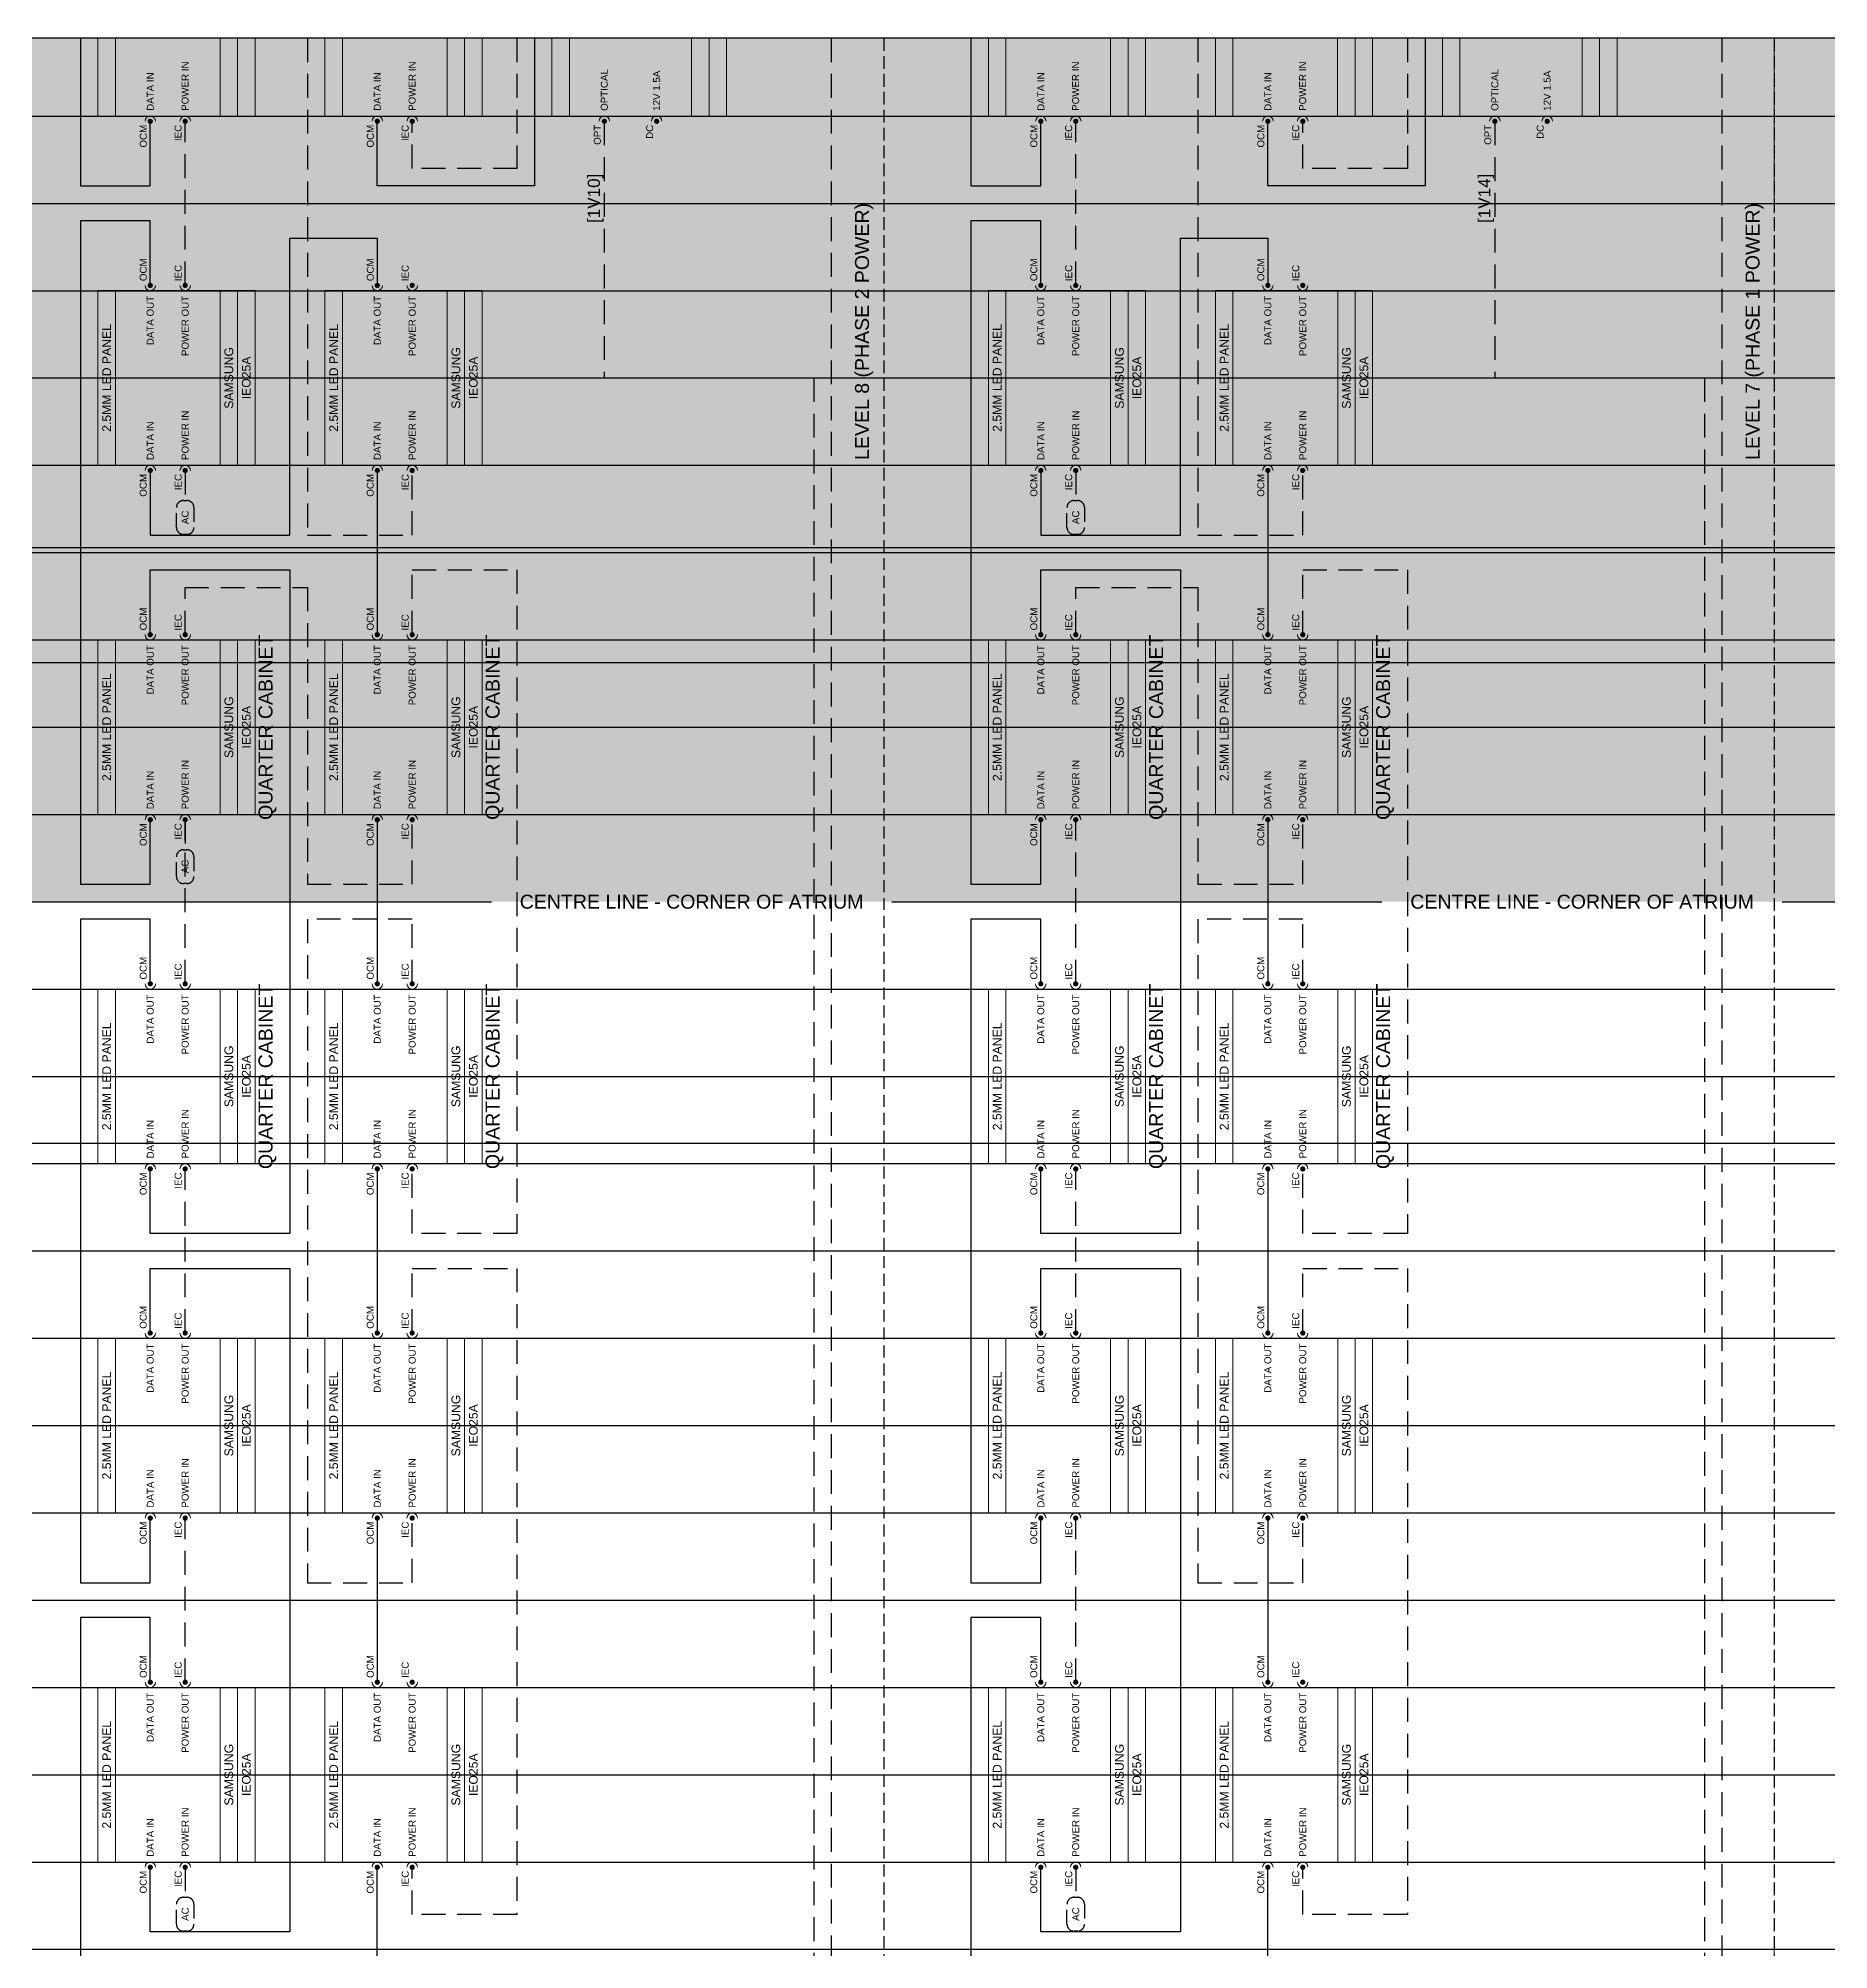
# Model space of a CAD drawing. Header units: millimetres. Extents: x 0 to 592, y -6 to 839.
# Drawn here: x 202.5 to 390.1, y 639.1 to 839.4 of the extents above; entities that cross this region are included whole.
import ezdxf
from ezdxf.enums import TextEntityAlignment as Align

# ---------------------------------------------------------------- set-up
doc = ezdxf.new("R2010")
doc.units = ezdxf.units.MM
doc.linetypes.add('DASHED', pattern=[0.75, 0.5, -0.25])
doc.linetypes.add('DASHED2', pattern=[0.375, 0.25, -0.125])
for name, color, linetype in [('SC - 3 Core Flex', 7, 'DASHED'), ('SC - Fibre', 170, 'DASHED'), ('SC - Text', 7, 'Continuous'), ('Text', 7, 'Continuous')]:
    doc.layers.add(name, color=color, linetype=linetype)
doc.layers.add('SC - Equipment', color=7, linetype='Continuous', lineweight=13)
doc.layers.add('SC - Xlines', color=252, linetype='Continuous', plot=False)
doc.styles.add('ARIAL', font='arial.ttf')
doc.styles.get("Standard").update_dxf_attribs({"font": 'arial.ttf'})

# ---------------------------------------------------------------- blocks, each defined once
blk = doc.blocks.new('SAMSUNG LH025IEA - SCHEMATIC')
at = {"layer": 'SC - Equipment'}
for p, q in [((-25, 0), (25, 0)), ((-25, -45), (-25, 0)), ((25, 0), (25, -45)), ((25, -5), (-25, -5)), ((25, -35), (-25, -35)), ((25, -35), (-25, -35)), ((25, -40), (-25, -40)), ((25, -40), (-25, -40)), ((25, -40), (-25, -40)), ((25, -45), (-25, -45))]:
    blk.add_line(p, q, dxfattribs=at)
at = {"layer": 'SC - Equipment', "const_width": 0.7}
for points in [[(-26.1, -15, 1), (-26.9, -15, 1)], [(26.1, -15, -1), (26.9, -15, -1)], [(-26.1, -25, 1), (-26.9, -25, 1)], [(26.1, -25, -1), (26.9, -25, -1)]]:
    blk.add_lwpolyline(points, format="xyb", close=True, dxfattribs=at)
at = {"layer": 'SC - Equipment'}
for centre, start, end in [((-26.5, -15), 270, 90), ((26.5, -15), 90, 270), ((-26.5, -25), 270, 90), ((26.5, -25), 90, 270)]:
    blk.add_arc(centre, 1.5, start, end, dxfattribs=at)
at = {"ltscale": 5}
for tag, p in [('DESCRIPTION', (0, -2.5)), ('MAKE', (0, -37.5)), ('MODEL', (0, -42.5))]:
    blk.add_attdef(tag, text='', height=2.5, dxfattribs=at).set_placement(p, align=Align.MIDDLE_CENTER)
at = {"ltscale": 5, "flags": 1}
for tag, p in [('ROOM_TYPE', (45, -5)), ('LOCATION', (45, -10)), ('RACK_EQUIPMENT_(Y/N)', (45, -15)), ('IP_(Y/N)', (45, -30)), ('POE(WATT)', (45, -35)), ('AMP(@240V)', (45, -40)), ('WATT', (45, -45)), ('BTU/H', (45, -50)), ('WEIGHT(KG)', (45, -55)), ('TRANSFORMER_TAPS', (45, -60))]:
    blk.add_attdef(tag, p, '', height=2.5, dxfattribs=at)
blk.add_attdef('BRACKET', text='', height=2.5, dxfattribs=at).set_placement((0, -32.5), align=Align.MIDDLE_CENTER)
at = {"layer": 'SC - Equipment', "ltscale": 5, "char_height": 2}
for s, insert, width, attachment_point in [('OCM', (-27.5, -13), 5.7736, 6), ('DATA IN', (-23.5, -15), 23.5, 4), ('DATA OUT', (23.5, -15), 23.5, 6), ('OCM', (27.72, -13), 7.1748, 4), ('IEC', (-27.5, -23), 5.7736, 6), ('POWER IN', (-23.5, -25), 23.5, 4), ('POWER OUT', (23.5, -25), 23.5, 6), ('IEC', (27.72, -23), 7.1748, 4)]:
    blk.add_mtext(s, dxfattribs=dict(at, insert=insert, width=width, attachment_point=attachment_point))
blk = doc.blocks.new('*E10')
at = {"layer": 'SC - Equipment'}
for p, q in [((0, 0.91), (0, 9.07)), ((1.83, 9.07), (1.83, 0.91)), ((12.8, 9.07), (12.8, 0.91)), ((12.8, 9.07), (12.8, 0.91)), ((14.63, 9.07), (14.63, 0.91)), ((14.63, 9.07), (14.63, 0.91)), ((14.63, 9.07), (14.63, 0.91)), ((16.46, 9.07), (16.46, 0.91)), ((16.46, 0.91), (0, 0.91))]:
    blk.add_line(p, q, dxfattribs=at)
at = {"layer": 'SC - Equipment', "const_width": 0.256}
for points in [[(5.49, 0.51, 1), (5.49, 0.22, 1)], [(9.15, 0.51, 1), (9.15, 0.22, 1)]]:
    blk.add_lwpolyline(points, format="xyb", close=True, dxfattribs=at)
at = {"layer": 'SC - Equipment'}
for centre in [(5.49, 0.37), (9.15, 0.37)]:
    blk.add_arc(centre, 0.549, 0, 180, dxfattribs=at)
at = {"layer": 'SC - Equipment', "ltscale": 5, "char_height": 0.732, "rotation": 90}
for s, insert, width, attachment_point in [('POWER IN', (9.14, 1.46), 8.5967, 4), ('DATA IN', (5.49, 1.46), 8.5967, 4), ('OCM', (4.76, 0), 2.1121, 6), ('IEC', (8.41, 0), 2.1121, 6)]:
    blk.add_mtext(s, dxfattribs=dict(at, insert=insert, width=width, attachment_point=attachment_point))
blk = doc.blocks.new('*E11')
at = {"layer": 'SC - Equipment'}
for p, q in [((0, 0.91), (0, 9.07)), ((1.83, 9.07), (1.83, 0.91)), ((12.8, 9.07), (12.8, 0.91)), ((12.8, 9.07), (12.8, 0.91)), ((14.63, 9.07), (14.63, 0.91)), ((14.63, 9.07), (14.63, 0.91)), ((14.63, 9.07), (14.63, 0.91)), ((16.46, 9.07), (16.46, 0.91)), ((16.46, 0.91), (0, 0.91))]:
    blk.add_line(p, q, dxfattribs=at)
at = {"layer": 'SC - Equipment', "const_width": 0.256}
for points in [[(5.49, 0.51, 1), (5.49, 0.22, 1)], [(9.15, 0.51, 1), (9.15, 0.22, 1)]]:
    blk.add_lwpolyline(points, format="xyb", close=True, dxfattribs=at)
at = {"layer": 'SC - Equipment'}
for centre in [(5.49, 0.37), (9.15, 0.37)]:
    blk.add_arc(centre, 0.549, 0, 180, dxfattribs=at)
at = {"layer": 'SC - Equipment', "ltscale": 5, "char_height": 0.732, "rotation": 90}
for s, insert, width, attachment_point in [('POWER IN', (9.14, 1.46), 8.5967, 4), ('DATA IN', (5.49, 1.46), 8.5967, 4), ('OCM', (4.76, 0), 2.1121, 6), ('IEC', (8.41, 0), 2.1121, 6)]:
    blk.add_mtext(s, dxfattribs=dict(at, insert=insert, width=width, attachment_point=attachment_point))
blk = doc.blocks.new('*E12')
at = {"layer": 'SC - Equipment'}
for p, q in [((0, 0.91), (0, 9.07)), ((1.83, 9.07), (1.83, 0.91)), ((12.8, 9.07), (12.8, 0.91)), ((12.8, 9.07), (12.8, 0.91)), ((14.63, 9.07), (14.63, 0.91)), ((14.63, 9.07), (14.63, 0.91)), ((14.63, 9.07), (14.63, 0.91)), ((16.46, 9.07), (16.46, 0.91)), ((16.46, 0.91), (0, 0.91))]:
    blk.add_line(p, q, dxfattribs=at)
at = {"layer": 'SC - Equipment', "const_width": 0.256}
for points in [[(5.49, 0.51, 1), (5.49, 0.22, 1)], [(9.15, 0.51, 1), (9.15, 0.22, 1)]]:
    blk.add_lwpolyline(points, format="xyb", close=True, dxfattribs=at)
at = {"layer": 'SC - Equipment'}
for centre in [(5.49, 0.37), (9.15, 0.37)]:
    blk.add_arc(centre, 0.549, 0, 180, dxfattribs=at)
at = {"layer": 'SC - Equipment', "ltscale": 5, "char_height": 0.732, "rotation": 90}
for s, insert, width, attachment_point in [('POWER IN', (9.14, 1.46), 8.5967, 4), ('DATA IN', (5.49, 1.46), 8.5967, 4), ('OCM', (4.76, 0), 2.1121, 6), ('IEC', (8.41, 0), 2.1121, 6)]:
    blk.add_mtext(s, dxfattribs=dict(at, insert=insert, width=width, attachment_point=attachment_point))
blk = doc.blocks.new('*E13')
at = {"layer": 'SC - Equipment'}
for p, q in [((0, 0.91), (0, 9.07)), ((1.83, 9.07), (1.83, 0.91)), ((12.8, 9.07), (12.8, 0.91)), ((12.8, 9.07), (12.8, 0.91)), ((14.63, 9.07), (14.63, 0.91)), ((14.63, 9.07), (14.63, 0.91)), ((14.63, 9.07), (14.63, 0.91)), ((16.46, 9.07), (16.46, 0.91)), ((16.46, 0.91), (0, 0.91))]:
    blk.add_line(p, q, dxfattribs=at)
at = {"layer": 'SC - Equipment', "const_width": 0.256}
for points in [[(5.49, 0.51, 1), (5.49, 0.22, 1)], [(9.15, 0.51, 1), (9.15, 0.22, 1)]]:
    blk.add_lwpolyline(points, format="xyb", close=True, dxfattribs=at)
at = {"layer": 'SC - Equipment'}
for centre in [(5.49, 0.37), (9.15, 0.37)]:
    blk.add_arc(centre, 0.549, 0, 180, dxfattribs=at)
at = {"layer": 'SC - Equipment', "ltscale": 5, "char_height": 0.732, "rotation": 90}
for s, insert, width, attachment_point in [('POWER IN', (9.14, 1.46), 8.5967, 4), ('DATA IN', (5.49, 1.46), 8.5967, 4), ('OCM', (4.76, 0), 2.1121, 6), ('IEC', (8.41, 0), 2.1121, 6)]:
    blk.add_mtext(s, dxfattribs=dict(at, insert=insert, width=width, attachment_point=attachment_point))
blk = doc.blocks.new('*E15')
at = {"layer": 'SC - Equipment'}
for p, q in [((0, 0.91), (0, 9.07)), ((1.83, 9.07), (1.83, 0.91)), ((14.63, 9.07), (14.63, 0.91)), ((14.63, 9.07), (14.63, 0.91)), ((16.46, 9.07), (16.46, 0.91)), ((16.46, 9.07), (16.46, 0.91)), ((16.46, 9.07), (16.46, 0.91)), ((18.29, 9.07), (18.29, 0.91)), ((18.29, 0.91), (0, 0.91))]:
    blk.add_line(p, q, dxfattribs=at)
at = {"layer": 'SC - Equipment', "const_width": 0.256}
for points in [[(5.49, 0.51, 1), (5.49, 0.22, 1)], [(10.97, 0.51, 1), (10.97, 0.22, 1)]]:
    blk.add_lwpolyline(points, format="xyb", close=True, dxfattribs=at)
at = {"layer": 'SC - Equipment'}
for centre in [(5.49, 0.37), (10.97, 0.37)]:
    blk.add_arc(centre, 0.549, 0, 180, dxfattribs=at)
at = {"layer": 'SC - Equipment', "ltscale": 5, "char_height": 0.732, "rotation": 90}
for s, insert, width, attachment_point in [('OPTICAL', (5.49, 1.46), 11.7005, 4), ('12V 1.5A', (10.97, 1.46), 8.5967, 4), ('OPT', (4.76, 0), 2.1121, 6), ('DC', (10.24, 0), 2.1121, 6)]:
    blk.add_mtext(s, dxfattribs=dict(at, insert=insert, width=width, attachment_point=attachment_point))
blk = doc.blocks.new('*E16')
at = {"layer": 'SC - Equipment'}
for p, q in [((0, 0.91), (0, 9.07)), ((1.83, 9.07), (1.83, 0.91)), ((14.63, 9.07), (14.63, 0.91)), ((14.63, 9.07), (14.63, 0.91)), ((16.46, 9.07), (16.46, 0.91)), ((16.46, 9.07), (16.46, 0.91)), ((16.46, 9.07), (16.46, 0.91)), ((18.29, 9.07), (18.29, 0.91)), ((18.29, 0.91), (0, 0.91))]:
    blk.add_line(p, q, dxfattribs=at)
at = {"layer": 'SC - Equipment', "const_width": 0.256}
for points in [[(5.49, 0.51, 1), (5.49, 0.22, 1)], [(10.97, 0.51, 1), (10.97, 0.22, 1)]]:
    blk.add_lwpolyline(points, format="xyb", close=True, dxfattribs=at)
at = {"layer": 'SC - Equipment'}
for centre in [(5.49, 0.37), (10.97, 0.37)]:
    blk.add_arc(centre, 0.549, 0, 180, dxfattribs=at)
at = {"layer": 'SC - Equipment', "ltscale": 5, "char_height": 0.732, "rotation": 90}
for s, insert, width, attachment_point in [('OPTICAL', (5.49, 1.46), 11.7005, 4), ('12V 1.5A', (10.97, 1.46), 8.5967, 4), ('OPT', (4.76, 0), 2.1121, 6), ('DC', (10.24, 0), 2.1121, 6)]:
    blk.add_mtext(s, dxfattribs=dict(at, insert=insert, width=width, attachment_point=attachment_point))

msp = doc.modelspace()

# ---------------------------------------------------------------- linework, layer by layer
at = {"color": 31, "linetype": 'DASHED2', "ltscale": 5}
for p, q in [((291.06, 839.36), (291.06, 794.08)), ((384.34, 839.36), (384.34, 794.08))]:
    msp.add_line(p, q, dxfattribs=at)
at = {"color": 30, "linetype": 'DASHED2', "ltscale": 5}
msp.add_line((-0.03, 748.89), (519.95, 748.89), dxfattribs=at)
at = {"linetype": 'Continuous', "ltscale": 5}
msp.add_lwpolyline([(-0.03, -0.01), (519.95, -0.01), (519.95, 839.36), (-0.03, 839.36)], close=True, dxfattribs=at)
at = {"ltscale": 5}
for points in [[(206.92, 839.36), (206.92, 823.89), (214.24, 823.89), (214.24, 830.65)], [(254.48, 839.36), (254.48, 823.89), (238.01, 823.89), (238.01, 830.65)], [(300.2, 839.36), (300.2, 823.89), (307.52, 823.89), (307.52, 830.65)], [(347.76, 839.36), (347.76, 823.89), (331.3, 823.89), (331.3, 830.65)], [(214.24, 813.46), (214.24, 820.23), (206.92, 820.23), (206.92, 750.72), (214.24, 750.72), (214.24, 757.49)], [(307.52, 813.46), (307.52, 820.23), (300.2, 820.23), (300.2, 750.72), (307.52, 750.72), (307.52, 757.49)], [(214.24, 794.07), (214.24, 787.3), (228.87, 787.3), (228.87, 818.4), (238.01, 818.4), (238.01, 813.46)], [(307.52, 794.07), (307.52, 787.3), (322.15, 787.3), (322.15, 818.4), (331.3, 818.4), (331.3, 813.46)], [(238.01, 794.07), (238.01, 776.88)], [(331.3, 794.07), (331.3, 776.88)], [(214.24, 776.88), (214.24, 783.65), (228.87, 783.65), (228.87, 714.14), (214.24, 714.14), (214.24, 720.91)], [(307.52, 776.88), (307.52, 783.65), (322.15, 783.65), (322.15, 714.14), (307.52, 714.14), (307.52, 720.91)], [(238.01, 757.49), (238.01, 740.3)], [(331.3, 757.49), (331.3, 740.3)], [(214.24, 740.3), (214.24, 747.06), (206.92, 747.06), (206.92, 677.56), (214.24, 677.56), (214.24, 684.33)], [(307.52, 740.3), (307.52, 747.06), (300.2, 747.06), (300.2, 677.56), (307.52, 677.56), (307.52, 684.33)], [(238.02, 720.91), (238.02, 703.71)], [(331.3, 720.91), (331.3, 703.71)], [(214.24, 703.71), (214.24, 710.48), (228.87, 710.48), (228.87, 640.98), (214.24, 640.98), (214.24, 647.74)], [(307.52, 703.71), (307.52, 710.48), (322.15, 710.48), (322.15, 640.98), (307.52, 640.98), (307.52, 647.74)], [(238.02, 684.33), (238.02, 667.13)], [(331.3, 684.33), (331.3, 667.13)], [(214.24, 667.13), (214.24, 673.9), (206.92, 673.9), (206.92, 604.4), (214.24, 604.4), (214.24, 611.16)], [(307.52, 667.13), (307.52, 673.9), (300.2, 673.9), (300.2, 604.4), (307.52, 604.4), (307.52, 611.16)], [(238.01, 630.55), (238.01, 647.74)], [(331.3, 630.55), (331.3, 647.74)]]:
    msp.add_lwpolyline(points, dxfattribs=at)
at = {"layer": 'SC - 3 Core Flex', "ltscale": 5}
for points in [[(230.7, 839.36), (230.7, 787.3), (241.67, 787.3), (241.67, 794.07)], [(252.65, 839.36), (252.65, 825.71), (241.67, 825.71), (241.67, 830.65)], [(323.98, 839.36), (323.98, 787.3), (334.96, 787.3), (334.96, 794.07)], [(345.93, 839.36), (345.93, 825.71), (334.96, 825.71), (334.96, 830.65)], [(217.89, 813.46), (217.89, 830.65)], [(311.18, 813.46), (311.18, 830.65)], [(217.89, 794.07), (217.89, 790.93)], [(311.18, 794.07), (311.18, 790.93)], [(217.89, 776.88), (217.89, 781.82), (230.7, 781.82), (230.7, 750.72), (241.67, 750.72), (241.67, 757.49)], [(311.18, 776.88), (311.18, 781.82), (323.98, 781.82), (323.98, 750.72), (334.96, 750.72), (334.96, 757.49)], [(217.89, 757.49), (217.89, 754.34)], [(217.89, 740.3), (217.89, 757.49)], [(311.18, 740.3), (311.18, 757.49)], [(241.67, 740.3), (241.67, 747.06), (230.7, 747.06), (230.7, 677.56), (241.67, 677.56), (241.67, 684.33)], [(334.96, 740.3), (334.96, 747.06), (323.98, 747.06), (323.98, 677.56), (334.96, 677.56), (334.96, 684.33)], [(217.9, 703.71), (217.9, 720.91)], [(311.18, 703.71), (311.18, 720.91)], [(241.67, 703.71), (241.67, 710.48), (252.65, 710.48), (252.65, 642.81), (241.67, 642.81), (241.67, 647.74)], [(334.96, 703.71), (334.96, 710.48), (345.93, 710.48), (345.93, 642.81), (334.96, 642.81), (334.96, 647.74)], [(217.9, 667.13), (217.9, 684.33)], [(311.18, 667.13), (311.18, 684.33)], [(217.9, 647.74), (217.9, 644.6)], [(311.18, 647.74), (311.18, 644.6)]]:
    msp.add_lwpolyline(points, dxfattribs=at)
at = {"layer": 'SC - 3 Core Flex', "ltscale": 3}
for points in [[(216.98, 788.11), (216.98, 790.19, -0.414214), (217.71, 790.93), (218.08, 790.93, -0.414214), (218.81, 790.19), (218.81, 788.11, -0.414214), (218.08, 787.38), (217.71, 787.38, -0.414214)], [(310.26, 788.11), (310.26, 790.19, -0.414214), (310.99, 790.93), (311.36, 790.93, -0.414214), (312.09, 790.19), (312.09, 788.11, -0.414214), (311.36, 787.38), (310.99, 787.38, -0.414214)], [(216.98, 751.53), (216.98, 753.61, -0.414214), (217.71, 754.34), (218.08, 754.34, -0.414214), (218.81, 753.61), (218.81, 751.53, -0.414214), (218.08, 750.8), (217.71, 750.8, -0.414214)], [(216.98, 641.78), (216.98, 643.87, -0.414214), (217.71, 644.6), (218.08, 644.6, -0.414214), (218.81, 643.87), (218.81, 641.78, -0.414214), (218.08, 641.05), (217.71, 641.05, -0.414214)], [(310.26, 641.78), (310.26, 643.87, -0.414214), (311, 644.6), (311.36, 644.6, -0.414214), (312.09, 643.87), (312.09, 641.78, -0.414214), (311.36, 641.05), (311, 641.05, -0.414214)]]:
    msp.add_lwpolyline(points, format="xyb", close=True, dxfattribs=at)
at = {"layer": 'SC - Equipment', "color": 251, "linetype": 'DASHED2', "ltscale": 5, "true_color": 0x636466}
msp.add_lwpolyline([(18.52, 839.36), (18.52, 822.06), (384.34, 822.06), (384.34, 839.36)], dxfattribs=at)
msp.add_lwpolyline([(18.53, 639.15), (18.53, 456.24), (384.34, 456.24), (384.34, 639.15)], close=True, dxfattribs=at)
at = {"layer": 'SC - Fibre', "ltscale": 5}
for points in [[(285.57, 839.36), (285.57, 773.96)], [(378.85, 839.36), (378.85, 773.96)]]:
    msp.add_lwpolyline(points, dxfattribs=at)
at = {"layer": 'SC - Xlines', "color": 250, "ltscale": 5}
for points in [[(-0.03, 831.2), (519.95, 831.2)], [(-0.03, 812.91), (519.95, 812.91)], [(-0.03, 812.91), (519.95, 812.91)], [(-0.03, 794.62), (519.95, 794.62)], [(-0.03, 794.62), (519.95, 794.62)], [(-0.03, 776.33), (519.95, 776.33)], [(-0.03, 758.04), (519.95, 758.04)], [(-0.03, 739.75), (519.95, 739.75)], [(-0.03, 723.62), (519.95, 723.62)], [(-0.03, 721.46), (519.95, 721.46)], [(-0.03, 703.17), (519.95, 703.17)], [(-0.03, 684.88), (519.95, 684.88)], [(-0.03, 666.58), (519.95, 666.58)], [(-0.03, 648.29), (519.95, 648.29)]]:
    msp.add_lwpolyline(points, dxfattribs=at)
at = {"layer": 'SC - Xlines', "ltscale": 5}
for points in [[(-0.03, 822.06), (519.95, 822.06)], [(-0.03, 822.06), (519.95, 822.06)], [(-0.03, 803.77), (519.95, 803.77)], [(-0.03, 803.77), (519.95, 803.77)], [(-0.03, 786.01), (519.95, 786.01)], [(-0.03, 785.47), (519.95, 785.47)], [(-0.03, 773.96), (519.95, 773.96)], [(-0.03, 767.18), (519.95, 767.18)], [(-0.03, 748.89), (519.95, 748.89)], [(-0.03, 730.6), (519.95, 730.6)], [(-0.03, 712.31), (519.95, 712.31)], [(-0.03, 694.02), (519.95, 694.02)], [(-0.03, 675.73), (519.95, 675.73)], [(-0.03, 657.44), (519.95, 657.44)], [(-0.03, 639.15), (519.95, 639.15)]]:
    msp.add_lwpolyline(points, dxfattribs=at)

# ---------------------------------------------------------------- block references
at = {"ltscale": 5}
for name, p in [('*E10', (208.75, 830.29)), ('*E11', (232.53, 830.29))]:
    msp.add_blockref(name, p, dxfattribs=at)
at = {"ltscale": 5, "xscale": 0.3658170103836395, "yscale": 0.3658170103836395, "zscale": 0.3658170103836395, "rotation": 90.00000000000001}
for p in [(208.75, 803.77), (232.53, 803.77), (302.03, 803.77), (325.81, 803.77), (208.75, 767.18), (232.53, 767.18), (302.03, 767.18), (325.81, 767.18), (208.75, 730.6), (232.53, 730.6), (302.03, 730.6), (325.81, 730.6), (208.75, 694.02), (232.53, 694.02), (302.03, 694.02), (325.81, 694.02), (208.75, 657.44), (232.53, 657.44), (302.03, 657.44), (325.81, 657.44)]:
    msp.add_blockref('SAMSUNG LH025IEA - SCHEMATIC', p, dxfattribs=at).add_auto_attribs({'DESCRIPTION': '2.5MM LED PANEL', 'MAKE': 'SAMSUNG', 'MODEL': 'IEO25A'})

# ---------------------------------------------------------------- texts
at = {"layer": 'SC - Equipment', "color": 251, "linetype": 'DASHED2', "ltscale": 5, "true_color": 0x636466, "char_height": 1.4633, "attachment_point": 2, "rotation": 90, "style": 'ARIAL'}
for insert in [(225.58, 767.18), (249.36, 767.18), (318.86, 767.18), (342.64, 767.18), (225.58, 730.6), (249.36, 730.6), (318.86, 730.6), (342.64, 730.6)]:
    msp.add_mtext('QUARTER CABINET', dxfattribs=dict(at, insert=insert))
at = {"layer": 'SC - Text', "char_height": 1.28, "width": 5.3688, "attachment_point": 9, "rotation": 90}
for s, insert in [('[1V10]', (261.72, 825.17)), ('[1V14]', (355, 825.17))]:
    msp.add_mtext(s, dxfattribs=dict(at, insert=insert))
at = {"layer": 'SC - Text', "char_height": 1.4633, "attachment_point": 7, "rotation": 90, "style": 'ARIAL'}
for s, insert in [('LEVEL 8 (PHASE 2 POWER)', (289.96, 795.18)), ('LEVEL 7 (PHASE 1 POWER)', (383.24, 795.18))]:
    msp.add_mtext(s, dxfattribs=dict(at, insert=insert))
at = {"layer": 'Text', "char_height": 0.732, "width": 52.6671, "attachment_point": 5, "rotation": 90}
for insert in [(217.89, 789.17), (311.18, 789.17), (217.89, 752.59), (217.9, 642.84), (311.18, 642.84)]:
    msp.add_mtext('AC', dxfattribs=dict(at, insert=insert))

# ---------------------------------------------------------------- next in the draw order: texts
at = {"layer": 'SC - Text', "char_height": 1.4633, "width": 40.432, "attachment_point": 5, "style": 'ARIAL', "bg_fill": 3, "box_fill_scale": 1.5, "bg_fill_color": 256, "bg_fill_transparency": 0}
for insert in [(270.94, 748.89), (364.22, 748.89)]:
    msp.add_mtext('CENTRE LINE - CORNER OF ATRIUM', dxfattribs=dict(at, insert=insert))

# ---------------------------------------------------------------- next in the draw order: hatches: boundary and pattern name
at = {"ltscale": 5, "true_color": 0x636466, "transparency": 33554559}
h = msp.add_hatch(color=251, dxfattribs=at)
h.dxf.hatch_style = 1
h.paths.add_polyline_path([(-0.03, 839.36), (519.95, 839.36), (519.95, 748.89), (-0.03, 748.89)])

# ---------------------------------------------------------------- next in the draw order: linework, layer by layer
at = {"color": 31, "linetype": 'DASHED2', "ltscale": 5}
for p, q in [((291.06, 839.28), (291.06, 62.45)), ((384.34, 839.28), (384.34, 62.45))]:
    msp.add_line(p, q, dxfattribs=at)
at = {"layer": 'SC - 3 Core Flex', "ltscale": 5}
for points in [[(241.67, 776.88), (241.67, 783.65), (252.65, 783.65), (252.65, 714.14), (241.67, 714.14), (241.67, 720.91)], [(334.96, 776.88), (334.96, 783.65), (345.93, 783.65), (345.93, 714.14), (334.96, 714.14), (334.96, 720.91)]]:
    msp.add_lwpolyline(points, dxfattribs=at)
at = {"layer": 'SC - Equipment', "color": 251, "linetype": 'DASHED2', "ltscale": 5, "true_color": 0x636466}
msp.add_lwpolyline([(18.52, 822.06), (18.52, 639.15), (384.34, 639.15), (384.34, 822.06)], close=True, dxfattribs=at)
at = {"layer": 'SC - Fibre', "ltscale": 5}
for points in [[(285.57, 839.36), (285.57, 42.33)], [(378.85, 839.36), (378.85, 42.33)], [(261.79, 830.65), (261.79, 803.77), (283.74, 803.77), (283.74, 42.33)], [(355.08, 830.65), (355.08, 803.77), (377.03, 803.77), (377.03, 42.33)]]:
    msp.add_lwpolyline(points, dxfattribs=at)

# ---------------------------------------------------------------- next in the draw order: block references
at = {"ltscale": 5}
for name, p in [('*E12', (302.03, 830.29)), ('*E13', (325.81, 830.29)), ('*E15', (349.59, 830.29)), ('*E16', (256.31, 830.29))]:
    msp.add_blockref(name, p, dxfattribs=at)

doc.saveas('drawing.dxf')
